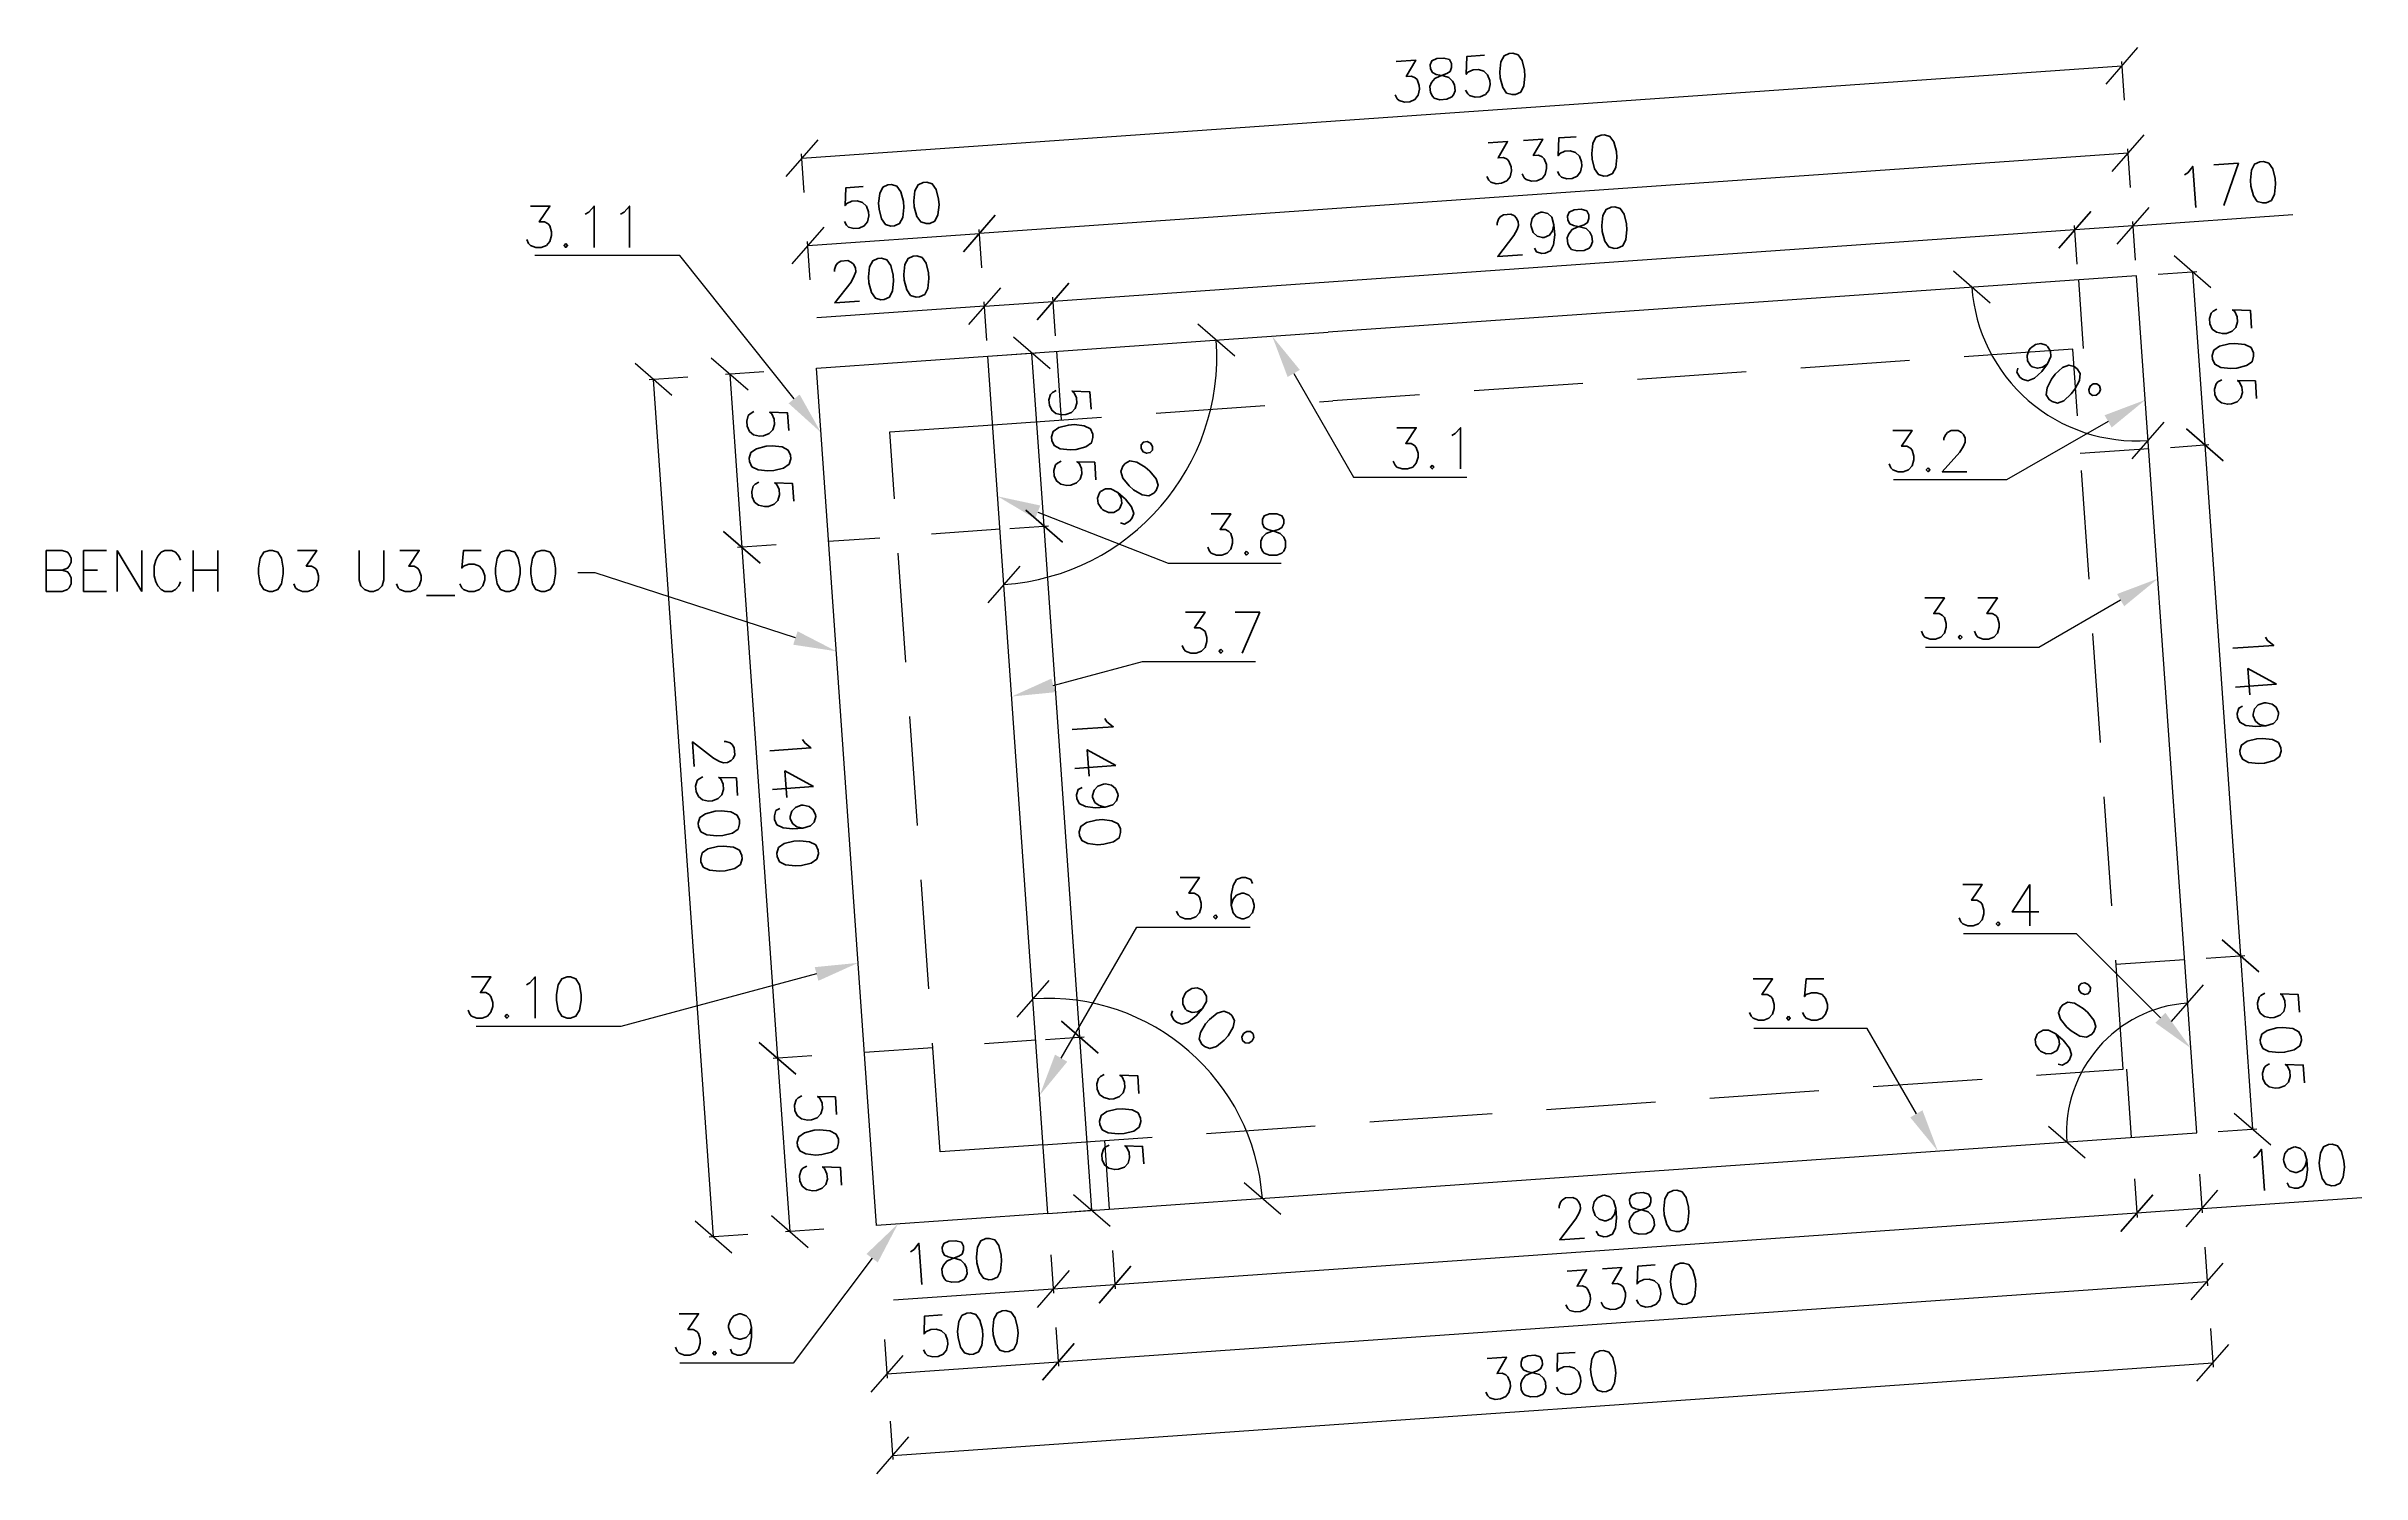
# Model space of a CAD drawing. Header units: millimetres. Extents: x 5046 to 103012, y -15969 to 47766.
# Drawn here: x 68774 to 75510, y 35463 to 39616 of the extents above; entities that cross this region are included whole.
import ezdxf
from ezdxf import colors
from ezdxf.entities.mleader import LeaderData, LeaderLine
from ezdxf.math import Vec2, Vec3

# ---------------------------------------------------------------- set-up
doc = ezdxf.new("R2010")
doc.units = ezdxf.units.MM
doc.linetypes.add('HIDDEN2', pattern=[4.7625, 3.175, -1.5875])
doc.layers.get('0').update_dxf_attribs({"lineweight": 0})
doc.layers.get('Defpoints').update_dxf_attribs({"lineweight": 0})
doc.layers.add('DIM', color=3, linetype='Continuous', lineweight=0)
for name, color, linetype in [('L_KS2 350', 150, 'Continuous'), ('L_KS2 550-350', 190, 'Continuous'), ('L_KS_inderside', 40, 'HIDDEN2'), ('L_U3 Bench', 1, 'Continuous'), ('Profil główny', 7, 'Continuous')]:
    doc.layers.add(name, color=color, linetype=linetype)
doc.styles.add('Skala 1-50', font='simplex.shx', dxfattribs={"height": 120})
doc.dimstyles.new('Skala 1-50', dxfattribs={"dimtxt": 12, "dimasz": 100, "dimexe": 12.5, "dimexo": 0.625, "dimgap": 40, "dimtad": 1, "dimdec": 0, "dimtxsty": 'Skala 1-50', "dimblk": 'OBLIQUE', "dimcen": 2.5, "dimadec": 0, "dimazin": 0, "dimtfac": 1, "dimtdec": 0, "dimtmove": 0, "dimatfit": 3, "dimldrblk": 'OBLIQUE', "dimfxl": 100, "dimfxlon": 1, "dimarcsym": 0})

# ---------------------------------------------------------------- blocks, each defined once
blk = doc.blocks.new('_Oblique')
at = {"color": 0, "linetype": 'ByBlock', "lineweight": -2}
blk.add_line((-0.5, -0.5), (0.5, 0.5), dxfattribs=at)
blk = doc.blocks.new('*D2249')
at = {"layer": 'Defpoints', "color": 0}
for p in [(74855.1, 38948.7), (74890.4, 38444.9), (75053, 38456.3)]:
    blk.add_point(p, dxfattribs=at)
at = {"layer": 'DIM', "color": 0, "lineweight": -2}
for p, q in [((74917.9, 38953.1), (75030.1, 38961)), ((75017.7, 38960.1), (75053, 38456.3)), ((74953.2, 38449.3), (75065.4, 38457.2))]:
    blk.add_line(p, q, dxfattribs=at)
at = {"layer": 'DIM', "color": 0, "linetype": 'ByBlock', "lineweight": -2, "xscale": 100, "yscale": 100, "zscale": 100}
for p, rotation in [((75017.7, 38960.1), 94.0054182707296), ((75053, 38456.3), 274.0054182707296)]:
    blk.add_blockref('_Oblique', p, dxfattribs=dict(at, rotation=rotation))
at = {"layer": 'DIM', "color": 0, "insert": (75135.1, 38715.2), "char_height": 120, "attachment_point": 5, "rotation": 274.00542, "style": 'Skala 1-50'}
blk.add_mtext('505', dxfattribs=at)
blk = doc.blocks.new('*D2250')
at = {"layer": 'Defpoints', "color": 0}
for p in [(74890.4, 38444.9), (74994.5, 36958.6), (75157, 36970)]:
    blk.add_point(p, dxfattribs=at)
at = {"layer": 'DIM', "color": 0, "lineweight": -2}
for p, q in [((74953.2, 38449.3), (75065.4, 38457.2)), ((75053, 38456.3), (75157, 36970)), ((75057.3, 36963), (75169.5, 36970.8))]:
    blk.add_line(p, q, dxfattribs=at)
at = {"layer": 'DIM', "color": 0, "linetype": 'ByBlock', "lineweight": -2, "xscale": 100, "yscale": 100, "zscale": 100}
for p, rotation in [((75053, 38456.3), 94.00541827073285), ((75157, 36970), 274.0054182707328)]:
    blk.add_blockref('_Oblique', p, dxfattribs=dict(at, rotation=rotation))
at = {"layer": 'DIM', "color": 0, "insert": (75204.7, 37720.1), "char_height": 120, "attachment_point": 5, "rotation": 274.00542, "style": 'Skala 1-50'}
blk.add_mtext('1490', dxfattribs=at)
blk = doc.blocks.new('*D2251')
at = {"layer": 'Defpoints', "color": 0}
for p in [(74994.5, 36958.6), (75029.8, 36454.8), (75192.3, 36466.2)]:
    blk.add_point(p, dxfattribs=at)
at = {"layer": 'DIM', "color": 0, "lineweight": -2}
for p, q in [((75057.3, 36963), (75169.5, 36970.8)), ((75157, 36970), (75192.3, 36466.2)), ((75092.5, 36459.2), (75204.8, 36467.1))]:
    blk.add_line(p, q, dxfattribs=at)
at = {"layer": 'DIM', "color": 0, "linetype": 'ByBlock', "lineweight": -2, "xscale": 100, "yscale": 100, "zscale": 100}
for p, rotation in [((75157, 36970), 94.00541827072783), ((75192.3, 36466.2), 274.0054182707278)]:
    blk.add_blockref('_Oblique', p, dxfattribs=dict(at, rotation=rotation))
at = {"layer": 'DIM', "color": 0, "insert": (75274.4, 36725.1), "char_height": 120, "attachment_point": 5, "rotation": 274.00542, "style": 'Skala 1-50'}
blk.add_mtext('505', dxfattribs=at)
blk = doc.blocks.new('*D2252')
at = {"layer": 'Defpoints', "color": 0}
for p in [(74840.2, 36441.5), (75029.8, 36454.8), (74855.6, 36221.5)]:
    blk.add_point(p, dxfattribs=at)
at = {"layer": 'DIM', "color": 0, "lineweight": -2}
for p, q in [((74848.6, 36321.3), (74856.5, 36209.1)), ((75038.2, 36334.6), (75046, 36222.3)), ((75045.2, 36234.8), (75509.7, 36267.3)), ((75045.2, 36234.8), (74855.6, 36221.5))]:
    blk.add_line(p, q, dxfattribs=at)
at = {"layer": 'DIM', "color": 0, "linetype": 'ByBlock', "lineweight": -2, "xscale": 100, "yscale": 100, "zscale": 100}
for p, rotation in [((74855.6, 36221.5), 184.0054182707321), ((75045.2, 36234.8), 4.005418270732084)]:
    blk.add_blockref('_Oblique', p, dxfattribs=dict(at, rotation=rotation))
at = {"layer": 'DIM', "color": 0, "insert": (75320.3, 36354.3), "char_height": 120, "attachment_point": 5, "rotation": 4.00542, "style": 'Skala 1-50'}
blk.add_mtext('190', dxfattribs=at)
blk = doc.blocks.new('*D2253')
at = {"layer": 'Defpoints', "color": 0}
for p in [(74840.2, 36441.5), (71867.5, 36233.4), (71882.9, 36013.4)]:
    blk.add_point(p, dxfattribs=at)
at = {"layer": 'DIM', "color": 0, "lineweight": -2}
for p, q in [((74848.6, 36321.3), (74856.5, 36209.1)), ((74855.6, 36221.5), (71882.9, 36013.4)), ((71875.9, 36113.1), (71883.8, 36000.9))]:
    blk.add_line(p, q, dxfattribs=at)
at = {"layer": 'DIM', "color": 0, "linetype": 'ByBlock', "lineweight": -2, "xscale": 100, "yscale": 100, "zscale": 100}
for p, rotation in [((74855.6, 36221.5), 4.005418270732286), ((71882.9, 36013.4), 184.0054182707323)]:
    blk.add_blockref('_Oblique', p, dxfattribs=dict(at, rotation=rotation))
at = {"layer": 'DIM', "color": 0, "insert": (73362.3, 36217.2), "char_height": 120, "attachment_point": 5, "rotation": 4.00542, "style": 'Skala 1-50'}
blk.add_mtext('2980', dxfattribs=at)
blk = doc.blocks.new('*D2254')
at = {"layer": 'Defpoints', "color": 0}
for p in [(71687.9, 36220.8), (71867.5, 36233.4), (71703.3, 36000.8)]:
    blk.add_point(p, dxfattribs=at)
at = {"layer": 'DIM', "color": 0, "lineweight": -2}
for p, q in [((71875.9, 36113.1), (71883.8, 36000.9)), ((71696.4, 36100.6), (71704.2, 35988.3)), ((71703.3, 36000.8), (71238.8, 35968.3)), ((71882.9, 36013.4), (71703.3, 36000.8))]:
    blk.add_line(p, q, dxfattribs=at)
at = {"layer": 'DIM', "color": 0, "linetype": 'ByBlock', "lineweight": -2, "xscale": 100, "yscale": 100, "zscale": 100}
for p, rotation in [((71703.3, 36000.8), 184.005418270699), ((71882.9, 36013.4), 4.005418270698956)]:
    blk.add_blockref('_Oblique', p, dxfattribs=dict(at, rotation=rotation))
at = {"layer": 'DIM', "color": 0, "insert": (71414.2, 36080.8), "char_height": 120, "attachment_point": 5, "rotation": 4.00542, "style": 'Skala 1-50'}
blk.add_mtext('180', dxfattribs=at)
blk = doc.blocks.new('*D2255')
at = {"layer": 'Defpoints', "color": 0}
for p in [(75029.8, 36454.8), (71687.9, 36220.8), (75060, 36022.6)]:
    blk.add_point(p, dxfattribs=at)
at = {"layer": 'DIM', "color": 0, "lineweight": -2}
for p, q in [((75053, 36122.4), (75060.9, 36010.2)), ((71718.2, 35788.6), (75060, 36022.6)), ((71711.2, 35888.4), (71719.1, 35776.2))]:
    blk.add_line(p, q, dxfattribs=at)
at = {"layer": 'DIM', "color": 0, "linetype": 'ByBlock', "lineweight": -2, "xscale": 100, "yscale": 100, "zscale": 100}
for p, rotation in [((75060, 36022.6), 4.005418270730484), ((71718.2, 35788.6), 184.0054182707305)]:
    blk.add_blockref('_Oblique', p, dxfattribs=dict(at, rotation=rotation))
at = {"layer": 'DIM', "color": 0, "insert": (73382.1, 36005.4), "char_height": 120, "attachment_point": 5, "rotation": 4.00542, "style": 'Skala 1-50'}
blk.add_mtext('3350', dxfattribs=at)
blk = doc.blocks.new('*D2256')
at = {"layer": 'Defpoints', "color": 0}
for p in [(71189.2, 36185.9), (71687.9, 36220.8), (71718.2, 35788.6)]:
    blk.add_point(p, dxfattribs=at)
at = {"layer": 'DIM', "color": 0, "lineweight": -2}
for p, q in [((71212.4, 35853.5), (71220.3, 35741.2)), ((71711.2, 35888.4), (71719.1, 35776.2)), ((71219.4, 35753.7), (71718.2, 35788.6))]:
    blk.add_line(p, q, dxfattribs=at)
at = {"layer": 'DIM', "color": 0, "linetype": 'ByBlock', "lineweight": -2, "xscale": 100, "yscale": 100, "zscale": 100}
for p, rotation in [((71718.2, 35788.6), 4.005418270729635), ((71219.4, 35753.7), 184.0054182707296)]:
    blk.add_blockref('_Oblique', p, dxfattribs=dict(at, rotation=rotation))
at = {"layer": 'DIM', "color": 0, "insert": (71461.8, 35870.9), "char_height": 120, "attachment_point": 5, "rotation": 4.00542, "style": 'Skala 1-50'}
blk.add_mtext('500', dxfattribs=at)
blk = doc.blocks.new('*D2257')
at = {"layer": 'Defpoints', "color": 0}
for p in [(75029.8, 36454.8), (71189.2, 36185.9), (75076.6, 35785.8)]:
    blk.add_point(p, dxfattribs=at)
at = {"layer": 'DIM', "color": 0, "lineweight": -2}
for p, q in [((75069.6, 35885.6), (75077.5, 35773.3)), ((71236, 35516.9), (75076.6, 35785.8)), ((71229, 35616.6), (71236.9, 35504.4))]:
    blk.add_line(p, q, dxfattribs=at)
at = {"layer": 'DIM', "color": 0, "linetype": 'ByBlock', "lineweight": -2, "xscale": 100, "yscale": 100, "zscale": 100}
for p, rotation in [((75076.6, 35785.8), 4.005418270730374), ((71236, 35516.9), 184.0054182707304)]:
    blk.add_blockref('_Oblique', p, dxfattribs=dict(at, rotation=rotation))
at = {"layer": 'DIM', "color": 0, "insert": (73149.3, 35751.1), "char_height": 120, "attachment_point": 5, "rotation": 4.00542, "style": 'Skala 1-50'}
blk.add_mtext('3850', dxfattribs=at)
blk = doc.blocks.new('*D2258')
at = {"layer": 'Defpoints', "color": 0}
for p in [(71014.5, 38679.8), (70540.2, 38646.6), (71189.2, 36185.9)]:
    blk.add_point(p, dxfattribs=at)
at = {"layer": 'DIM', "color": 0, "lineweight": -2}
for p, q in [((70640, 38653.6), (70527.8, 38645.7)), ((70714.9, 36152.7), (70540.2, 38646.6)), ((70814.6, 36159.7), (70702.4, 36151.8))]:
    blk.add_line(p, q, dxfattribs=at)
at = {"layer": 'DIM', "color": 0, "linetype": 'ByBlock', "lineweight": -2, "xscale": 100, "yscale": 100, "zscale": 100}
for p, rotation in [((70540.2, 38646.6), 94.00541827073118), ((70714.9, 36152.7), 274.0054182707311)]:
    blk.add_blockref('_Oblique', p, dxfattribs=dict(at, rotation=rotation))
at = {"layer": 'DIM', "color": 0, "insert": (70727.3, 37406.6), "char_height": 120, "attachment_point": 5, "rotation": 274.00542, "style": 'Skala 1-50'}
blk.add_mtext('2500', dxfattribs=at)
blk = doc.blocks.new('*D2259')
at = {"layer": 'Defpoints', "color": 0}
for p in [(71488.4, 39071), (71014.5, 38679.8), (71513.3, 38714.7)]:
    blk.add_point(p, dxfattribs=at)
at = {"layer": 'DIM', "color": 0, "lineweight": -2}
for p, q in [((70989.6, 39036.1), (71488.4, 39071)), ((71495.4, 38971.2), (71487.5, 39083.5)), ((70996.6, 38936.3), (70988.7, 39048.5))]:
    blk.add_line(p, q, dxfattribs=at)
at = {"layer": 'DIM', "color": 0, "linetype": 'ByBlock', "lineweight": -2, "xscale": 100, "yscale": 100, "zscale": 100}
for p, rotation in [((70989.6, 39036.1), 184.005418270742), ((71488.4, 39071), 4.005418270742009)]:
    blk.add_blockref('_Oblique', p, dxfattribs=dict(at, rotation=rotation))
at = {"layer": 'DIM', "color": 0, "insert": (71232, 39153.3), "char_height": 120, "attachment_point": 5, "rotation": 4.00542, "style": 'Skala 1-50'}
blk.add_mtext('500', dxfattribs=at)
blk = doc.blocks.new('*D2260')
at = {"layer": 'Defpoints', "color": 0}
for p in [(71652.7, 36724.6), (71780.8, 36733.5), (71687.9, 36220.8)]:
    blk.add_point(p, dxfattribs=at)
at = {"layer": 'DIM', "color": 0, "lineweight": -2}
for p, q in [((71681, 36726.6), (71793.2, 36734.4)), ((71816, 36229.8), (71780.8, 36733.5)), ((71716.3, 36222.8), (71828.5, 36230.7))]:
    blk.add_line(p, q, dxfattribs=at)
at = {"layer": 'DIM', "color": 0, "linetype": 'ByBlock', "lineweight": -2, "xscale": 100, "yscale": 100, "zscale": 100}
for p, rotation in [((71780.8, 36733.5), 94.0054182707296), ((71816, 36229.8), 274.0054182707296)]:
    blk.add_blockref('_Oblique', p, dxfattribs=dict(at, rotation=rotation))
at = {"layer": 'DIM', "color": 0, "insert": (71898.2, 36488.6), "char_height": 120, "attachment_point": 5, "rotation": 274.00542, "style": 'Skala 1-50'}
blk.add_mtext('505', dxfattribs=at)
blk = doc.blocks.new('*D2261')
at = {"layer": 'Defpoints', "color": 0}
for p in [(71548.6, 38210.9), (71676.7, 38219.9), (71652.7, 36724.6)]:
    blk.add_point(p, dxfattribs=at)
at = {"layer": 'DIM', "color": 0, "lineweight": -2}
for p, q in [((71576.9, 38212.9), (71689.2, 38220.8)), ((71780.8, 36733.5), (71676.7, 38219.9)), ((71681, 36726.6), (71793.2, 36734.4))]:
    blk.add_line(p, q, dxfattribs=at)
at = {"layer": 'DIM', "color": 0, "linetype": 'ByBlock', "lineweight": -2, "xscale": 100, "yscale": 100, "zscale": 100}
for p, rotation in [((71676.7, 38219.9), 94.00541827072668), ((71780.8, 36733.5), 274.0054182707266)]:
    blk.add_blockref('_Oblique', p, dxfattribs=dict(at, rotation=rotation))
at = {"layer": 'DIM', "color": 0, "insert": (71828.5, 37483.7), "char_height": 120, "attachment_point": 5, "rotation": 274.00542, "style": 'Skala 1-50'}
blk.add_mtext('1490', dxfattribs=at)
blk = doc.blocks.new('*D2262')
at = {"layer": 'Defpoints', "color": 0}
for p in [(71513.3, 38714.7), (71641.4, 38723.7), (71548.6, 38210.9)]:
    blk.add_point(p, dxfattribs=at)
at = {"layer": 'DIM', "color": 0, "lineweight": -2}
for p, q in [((71541.7, 38716.7), (71653.9, 38724.5)), ((71676.7, 38219.9), (71641.4, 38723.7)), ((71576.9, 38212.9), (71689.2, 38220.8))]:
    blk.add_line(p, q, dxfattribs=at)
at = {"layer": 'DIM', "color": 0, "linetype": 'ByBlock', "lineweight": -2, "xscale": 100, "yscale": 100, "zscale": 100}
for p, rotation in [((71641.4, 38723.7), 94.00541827073198), ((71676.7, 38219.9), 274.005418270732)]:
    blk.add_blockref('_Oblique', p, dxfattribs=dict(at, rotation=rotation))
at = {"layer": 'DIM', "color": 0, "insert": (71758.8, 38478.8), "char_height": 120, "attachment_point": 5, "rotation": 274.00542, "style": 'Skala 1-50'}
blk.add_mtext('505', dxfattribs=at)
blk = doc.blocks.new('*D2263')
at = {"layer": 'Defpoints', "color": 0}
for p in [(71702.7, 38873.9), (71513.3, 38714.7), (71712.8, 38728.7)]:
    blk.add_point(p, dxfattribs=at)
at = {"layer": 'DIM', "color": 0, "lineweight": -2}
for p, q in [((71510.1, 38760.1), (71502.3, 38872.4)), ((71503.1, 38859.9), (71702.7, 38873.9)), ((71709.6, 38774.1), (71701.8, 38886.3)), ((71503.1, 38859.9), (71015.8, 38825.8))]:
    blk.add_line(p, q, dxfattribs=at)
at = {"layer": 'DIM', "color": 0, "linetype": 'ByBlock', "lineweight": -2, "xscale": 100, "yscale": 100, "zscale": 100}
for p, rotation in [((71503.1, 38859.9), 184.0054182707424), ((71702.7, 38873.9), 4.005418270742393)]:
    blk.add_blockref('_Oblique', p, dxfattribs=dict(at, rotation=rotation))
at = {"layer": 'DIM', "color": 0, "insert": (71202.6, 38939.1), "char_height": 120, "attachment_point": 5, "rotation": 4.00542, "style": 'Skala 1-50'}
blk.add_mtext('200', dxfattribs=at)
blk = doc.blocks.new('*D2264')
at = {"layer": 'Defpoints', "color": 0}
for p in [(74675.4, 39082), (74685.5, 38936.8), (74855.1, 38948.7)]:
    blk.add_point(p, dxfattribs=at)
at = {"layer": 'DIM', "color": 0, "lineweight": -2}
for p, q in [((74682.4, 38982.3), (74674.5, 39094.5)), ((74845, 39093.9), (74675.4, 39082)), ((74851.9, 38994.1), (74844.1, 39106.4)), ((74845, 39093.9), (75309.5, 39126.4))]:
    blk.add_line(p, q, dxfattribs=at)
at = {"layer": 'DIM', "color": 0, "linetype": 'ByBlock', "lineweight": -2, "xscale": 100, "yscale": 100, "zscale": 100}
for p, rotation in [((74675.4, 39082), 184.0054182707225), ((74845, 39093.9), 4.005418270722553)]:
    blk.add_blockref('_Oblique', p, dxfattribs=dict(at, rotation=rotation))
at = {"layer": 'DIM', "color": 0, "insert": (75120.1, 39213.4), "char_height": 120, "attachment_point": 5, "rotation": 4.00542, "style": 'Skala 1-50'}
blk.add_mtext('170', dxfattribs=at)
blk = doc.blocks.new('*D2265')
at = {"layer": 'Defpoints', "color": 0}
for p in [(74685.5, 38936.8), (71702.7, 38873.9), (71712.8, 38728.7)]:
    blk.add_point(p, dxfattribs=at)
at = {"layer": 'DIM', "color": 0, "lineweight": -2}
for p, q in [((74675.4, 39082), (71702.7, 38873.9)), ((74682.4, 38982.3), (74674.5, 39094.5)), ((71709.6, 38774.1), (71701.8, 38886.3))]:
    blk.add_line(p, q, dxfattribs=at)
at = {"layer": 'DIM', "color": 0, "linetype": 'ByBlock', "lineweight": -2, "xscale": 100, "yscale": 100, "zscale": 100}
for p, rotation in [((74675.4, 39082), 4.005418270728061), ((71702.7, 38873.9), 184.0054182707281)]:
    blk.add_blockref('_Oblique', p, dxfattribs=dict(at, rotation=rotation))
at = {"layer": 'DIM', "color": 0, "insert": (73182, 39077.7), "char_height": 120, "attachment_point": 5, "rotation": 4.00542, "style": 'Skala 1-50'}
blk.add_mtext('2980', dxfattribs=at)
blk = doc.blocks.new('*D2266')
at = {"layer": 'Defpoints', "color": 0}
for p in [(71488.4, 39071), (74855.1, 38948.7), (71513.3, 38714.7)]:
    blk.add_point(p, dxfattribs=at)
at = {"layer": 'DIM', "color": 0, "lineweight": -2}
for p, q in [((74830.2, 39305), (71488.4, 39071)), ((74837.2, 39205.2), (74829.3, 39317.5)), ((71495.4, 38971.2), (71487.5, 39083.5))]:
    blk.add_line(p, q, dxfattribs=at)
at = {"layer": 'DIM', "color": 0, "linetype": 'ByBlock', "lineweight": -2, "xscale": 100, "yscale": 100, "zscale": 100}
for p, rotation in [((74830.2, 39305), 4.005418270728637), ((71488.4, 39071), 184.0054182707286)]:
    blk.add_blockref('_Oblique', p, dxfattribs=dict(at, rotation=rotation))
at = {"layer": 'DIM', "color": 0, "insert": (73152.3, 39287.7), "char_height": 120, "attachment_point": 5, "rotation": 4.00542, "style": 'Skala 1-50'}
blk.add_mtext('3350', dxfattribs=at)
blk = doc.blocks.new('*D2267')
at = {"layer": 'Defpoints', "color": 0}
for p in [(74812.4, 39559.5), (74855.1, 38948.7), (71014.5, 38679.8)]:
    blk.add_point(p, dxfattribs=at)
at = {"layer": 'DIM', "color": 0, "lineweight": -2}
for p, q in [((70971.8, 39290.5), (74812.4, 39559.5)), ((74819.3, 39459.7), (74811.5, 39571.9)), ((70978.8, 39190.8), (70970.9, 39303))]:
    blk.add_line(p, q, dxfattribs=at)
at = {"layer": 'DIM', "color": 0, "linetype": 'ByBlock', "lineweight": -2, "xscale": 100, "yscale": 100, "zscale": 100}
for p, rotation in [((74812.4, 39559.5), 4.005418270730374), ((70971.8, 39290.5), 184.0054182707304)]:
    blk.add_blockref('_Oblique', p, dxfattribs=dict(at, rotation=rotation))
at = {"layer": 'DIM', "color": 0, "insert": (72885.1, 39524.8), "char_height": 120, "attachment_point": 5, "rotation": 4.00542, "style": 'Skala 1-50'}
blk.add_mtext('3850', dxfattribs=at)
blk = doc.blocks.new('*D2268')
at = {"layer": 'Defpoints', "color": 0}
for p in [(74855.1, 38948.7), (74817.9, 36768.8), (75029.8, 36454.8), (75029.8, 36454.8), (72677.5, 36290.1)]:
    blk.add_point(p, dxfattribs=at)
at = {"layer": 'DIM', "color": 0, "lineweight": -2}
blk.add_arc((75029.8, 36454.8), 378.7, 94.00542, 184.00542, dxfattribs=at)
at = {"layer": 'DIM', "color": 0, "linetype": 'ByBlock', "lineweight": -2, "xscale": 100, "yscale": 100, "zscale": 100}
for p, rotation in [((75003.3, 36832.6), 4.005418270731178), ((74652, 36428.4), 274.0054182707323)]:
    blk.add_blockref('_Oblique', p, dxfattribs=dict(at, rotation=rotation))
at = {"layer": 'DIM', "color": 0, "insert": (74668.4, 36768.8), "char_height": 120, "attachment_point": 5, "rotation": 49.00542, "style": 'Skala 1-50'}
blk.add_mtext('90%%d', dxfattribs=at)
blk = doc.blocks.new('*D2269')
at = {"layer": 'Defpoints', "color": 0}
for p in [(74855.1, 38948.7), (74855.1, 38948.7), (72502.9, 38784), (74456.8, 38679.9), (75029.8, 36454.8)]:
    blk.add_point(p, dxfattribs=at)
at = {"layer": 'DIM', "color": 0, "lineweight": -2}
blk.add_arc((74855.1, 38948.7), 480.6, 184.00542, 274.00542, dxfattribs=at)
at = {"layer": 'DIM', "color": 0, "linetype": 'ByBlock', "lineweight": -2, "xscale": 100, "yscale": 100, "zscale": 100}
for p, rotation in [((74375.7, 38915.1), 94.005418270724), ((74888.7, 38469.3), 4.005418270731178)]:
    blk.add_blockref('_Oblique', p, dxfattribs=dict(at, rotation=rotation))
at = {"layer": 'DIM', "color": 0, "insert": (74625, 38645.6), "char_height": 120, "attachment_point": 5, "rotation": 322.79253, "style": 'Skala 1-50'}
blk.add_mtext('90%%d', dxfattribs=at)
blk = doc.blocks.new('*D2270')
at = {"layer": 'Defpoints', "color": 0}
for p in [(72502.9, 38784), (71513.3, 38714.7), (71513.3, 38714.7), (71885.8, 38162.5), (71687.9, 36220.8)]:
    blk.add_point(p, dxfattribs=at)
at = {"layer": 'DIM', "color": 0, "lineweight": -2}
blk.add_arc((71513.3, 38714.7), 666.1, 274.00542, 4.00542, dxfattribs=at)
at = {"layer": 'DIM', "color": 0, "linetype": 'ByBlock', "lineweight": -2, "xscale": 100, "yscale": 100, "zscale": 100}
for p, rotation in [((72177.8, 38761.2), 94.00541827073967), ((71559.8, 38050.3), 184.0054182707283)]:
    blk.add_blockref('_Oblique', p, dxfattribs=dict(at, rotation=rotation))
at = {"layer": 'DIM', "color": 0, "insert": (71940.6, 38343.4), "char_height": 120, "attachment_point": 5, "rotation": 49.00542, "style": 'Skala 1-50'}
blk.add_mtext('90%%d', dxfattribs=at)
blk = doc.blocks.new('*D2271')
at = {"layer": 'Defpoints', "color": 0}
for p in [(71513.3, 38714.7), (72206.3, 36570.5), (72677.5, 36290.1), (71687.9, 36220.8), (71687.9, 36220.8)]:
    blk.add_point(p, dxfattribs=at)
at = {"layer": 'DIM', "color": 0, "lineweight": -2}
blk.add_arc((71687.9, 36220.8), 625.3, 4.00542, 94.00542, dxfattribs=at)
at = {"layer": 'DIM', "color": 0, "linetype": 'ByBlock', "lineweight": -2, "xscale": 100, "yscale": 100, "zscale": 100}
for p, rotation in [((71644.3, 36844.6), 184.0054182707283), ((72311.7, 36264.5), 274.0054182707262)]:
    blk.add_blockref('_Oblique', p, dxfattribs=dict(at, rotation=rotation))
at = {"layer": 'DIM', "color": 0, "insert": (72163.7, 36768.2), "char_height": 120, "attachment_point": 5, "rotation": 319.00542, "style": 'Skala 1-50'}
blk.add_mtext('90%%d', dxfattribs=at)
blk = doc.blocks.new('*D2272')
at = {"layer": 'Defpoints', "color": 0}
for p in [(71014.5, 38679.8), (70797.4, 38158.3), (71049.8, 38176)]:
    blk.add_point(p, dxfattribs=at)
at = {"layer": 'DIM', "color": 0, "lineweight": -2}
for p, q in [((70861.8, 38669.1), (70749.6, 38661.2)), ((70762.1, 38662.1), (70797.4, 38158.3)), ((70897.1, 38165.3), (70784.9, 38157.5))]:
    blk.add_line(p, q, dxfattribs=at)
at = {"layer": 'DIM', "color": 0, "linetype": 'ByBlock', "lineweight": -2, "xscale": 100, "yscale": 100, "zscale": 100}
for p, rotation in [((70762.1, 38662.1), 94.0054182707329), ((70797.4, 38158.3), 274.0054182707329)]:
    blk.add_blockref('_Oblique', p, dxfattribs=dict(at, rotation=rotation))
at = {"layer": 'DIM', "color": 0, "insert": (70879.5, 38417.2), "char_height": 120, "attachment_point": 5, "rotation": 274.00542, "style": 'Skala 1-50'}
blk.add_mtext('505', dxfattribs=at)
blk = doc.blocks.new('*D2273')
at = {"layer": 'Defpoints', "color": 0}
for p in [(71049.8, 38176), (70901.4, 36672), (71153.9, 36689.7)]:
    blk.add_point(p, dxfattribs=at)
at = {"layer": 'DIM', "color": 0, "lineweight": -2}
for p, q in [((70897.1, 38165.3), (70784.9, 38157.5)), ((70797.4, 38158.3), (70901.4, 36672)), ((71001.2, 36679), (70889, 36671.1))]:
    blk.add_line(p, q, dxfattribs=at)
at = {"layer": 'DIM', "color": 0, "linetype": 'ByBlock', "lineweight": -2, "xscale": 100, "yscale": 100, "zscale": 100}
for p, rotation in [((70797.4, 38158.3), 94.00541827073005), ((70901.4, 36672), 274.00541827073)]:
    blk.add_blockref('_Oblique', p, dxfattribs=dict(at, rotation=rotation))
at = {"layer": 'DIM', "color": 0, "insert": (70949.1, 37422.1), "char_height": 120, "attachment_point": 5, "rotation": 274.00542, "style": 'Skala 1-50'}
blk.add_mtext('1490', dxfattribs=at)
blk = doc.blocks.new('*D2274')
at = {"layer": 'Defpoints', "color": 0}
for p in [(71153.9, 36689.7), (71189.2, 36185.9), (70936.7, 36168.2)]:
    blk.add_point(p, dxfattribs=at)
at = {"layer": 'DIM', "color": 0, "lineweight": -2}
for p, q in [((71001.2, 36679), (70889, 36671.1)), ((70901.4, 36672), (70936.7, 36168.2)), ((71036.5, 36175.2), (70924.2, 36167.3))]:
    blk.add_line(p, q, dxfattribs=at)
at = {"layer": 'DIM', "color": 0, "linetype": 'ByBlock', "lineweight": -2, "xscale": 100, "yscale": 100, "zscale": 100}
for p, rotation in [((70901.4, 36672), 94.00541827073285), ((70936.7, 36168.2), 274.0054182707328)]:
    blk.add_blockref('_Oblique', p, dxfattribs=dict(at, rotation=rotation))
at = {"layer": 'DIM', "color": 0, "insert": (71018.8, 36427.1), "char_height": 120, "attachment_point": 5, "rotation": 274.00542, "style": 'Skala 1-50'}
blk.add_mtext('505', dxfattribs=at)

msp = doc.modelspace()

# ---------------------------------------------------------------- linework, layer by layer
at = {"layer": 'L_KS2 350'}
msp.add_lwpolyline([(72677.5, 36290.1), (75029.8, 36454.8), (74855.1, 38948.7), (72502.9, 38784)], dxfattribs=at)
at = {"layer": 'L_KS2 550-350'}
for points in [[(71513.3, 38714.7), (72502.9, 38784)], [(71687.9, 36220.8), (72677.5, 36290.1)]]:
    msp.add_lwpolyline(points, dxfattribs=at)
at = {"layer": 'L_KS_inderside', "color": 150, "ltscale": 100}
msp.add_lwpolyline([(72663.5, 36489.6), (74816.3, 36640.4), (74669.6, 38735.2), (72516.9, 38584.5)], dxfattribs=at)
at = {"layer": 'L_KS_inderside', "color": 190, "ltscale": 100}
for points in [[(71527.3, 38515.2), (72516.9, 38584.5)], [(71674, 36420.3), (72663.5, 36489.6)]]:
    msp.add_lwpolyline(points, dxfattribs=at)
at = {"layer": 'L_KS_inderside', "color": 1, "ltscale": 100}
msp.add_lwpolyline([(71674, 36420.3), (71374.7, 36399.4), (71228, 38494.2), (71527.3, 38515.2)], dxfattribs=at)
at = {"layer": 'L_U3 Bench'}
for points in [[(71687.9, 36220.8), (71189.2, 36185.9), (71014.5, 38679.8), (71513.3, 38714.7)], [(71687.9, 36220.8), (71513.3, 38714.7)]]:
    msp.add_lwpolyline(points, dxfattribs=at)
at = {"layer": 'Profil główny'}
for p, q in [((74685.5, 38936.8), (74699.5, 38737.3)), ((71712.8, 38728.7), (71726.8, 38529.2)), ((74890.4, 38444.9), (74690.9, 38431)), ((71548.6, 38210.9), (71349.1, 38197)), ((71049.8, 38176), (71199.4, 38186.5)), ((74994.5, 36958.6), (74795, 36944.6)), ((71652.7, 36724.6), (71503, 36714.1)), ((71153.9, 36689.7), (71353.4, 36703.6)), ((74840.2, 36441.5), (74826.3, 36640.4)), ((71867.5, 36233.4), (71853.5, 36432.9))]:
    msp.add_line(p, q, dxfattribs=at)

# ---------------------------------------------------------------- dimensions: what is measured, and where the dimension line sits
at = {"layer": 'DIM'}
for p1, p2, distance, picture, middle in [((71014.5, 38679.8), (74855.1, 38948.7), 612.2, '*D2267', (72885.1, 39524.8)), ((74855.1, 38948.7), (71513.3, 38714.7), -357.2, '*D2266', (73152.3, 39287.7)), ((71014.5, 38679.8), (71513.3, 38714.7), 357.2, '*D2259', (71232, 39153.3)), ((74685.5, 38936.8), (71712.8, 38728.7), -145.5, '*D2265', (73182, 39077.7)), ((74855.1, 38948.7), (74890.4, 38444.9), 162.9, '*D2249', (75135.1, 38715.2)), ((71548.6, 38210.9), (71513.3, 38714.7), -128.4, '*D2262', (71758.8, 38478.8)), ((71189.2, 36185.9), (71014.5, 38679.8), 475.5, '*D2258', (70727.3, 37406.6)), ((71014.5, 38679.8), (71049.8, 38176), -253.1, '*D2272', (70879.5, 38417.2)), ((74890.4, 38444.9), (74994.5, 36958.6), 162.9, '*D2250', (75204.7, 37720.1)), ((71652.7, 36724.6), (71548.6, 38210.9), -128.4, '*D2261', (71828.5, 37483.7)), ((71049.8, 38176), (71153.9, 36689.7), -253.1, '*D2273', (70949.1, 37422.1)), ((74994.5, 36958.6), (75029.8, 36454.8), 162.9, '*D2251', (75274.4, 36725.1)), ((71687.9, 36220.8), (71652.7, 36724.6), -128.4, '*D2260', (71898.2, 36488.6)), ((71153.9, 36689.7), (71189.2, 36185.9), -253.1, '*D2274', (71018.8, 36427.1)), ((71189.2, 36185.9), (75029.8, 36454.8), -670.7, '*D2257', (73149.3, 35751.1)), ((71687.9, 36220.8), (75029.8, 36454.8), -433.2, '*D2255', (73382.1, 36005.4)), ((74840.2, 36441.5), (71867.5, 36233.4), 220.5, '*D2253', (73362.3, 36217.2)), ((71189.2, 36185.9), (71687.9, 36220.8), -433.2, '*D2256', (71461.8, 35870.9))]:
    dim = msp.add_aligned_dim(p1=p1, p2=p2, distance=distance, dimstyle='Skala 1-50', dxfattribs=at)
    dim.commit()
    dim.dimension.update_dxf_attribs({"geometry": picture, "text_midpoint": middle})
for base, p1, p2, angle, picture, middle in [((74675.4, 39082), (74855.1, 38948.7), (74685.5, 38936.8), 184.00542, '*D2264', (75127.1, 39113.7)), ((71702.7, 38873.9), (71513.3, 38714.7), (71712.8, 38728.7), 4.00542, '*D2263', (71209.6, 38839.3)), ((74855.6, 36221.5), (75029.8, 36454.8), (74840.2, 36441.5), 184.00542, '*D2252', (75327.3, 36254.6)), ((71703.3, 36000.8), (71867.5, 36233.4), (71687.9, 36220.8), 184.00542, '*D2254', (71421.2, 35981.1))]:
    dim = msp.add_linear_dim(base=base, p1=p1, p2=p2, angle=angle, dimstyle='Skala 1-50', dxfattribs=at)
    dim.commit()
    dim.dimension.update_dxf_attribs({"geometry": picture, "text_midpoint": middle, "dimtype": 161})
dim = msp.add_angular_dim_2l(base=(74456.8, 38679.9), line1=((75029.8, 36454.8), (74855.1, 38948.7)), line2=((74855.1, 38948.7), (72502.9, 38784)), dimstyle='Skala 1-50', dxfattribs=at)
dim.commit()
dim.dimension.update_dxf_attribs({"geometry": '*D2269', "text_midpoint": (74564.5, 38566), "dimtype": 162})
for base, line1, line2, picture, middle in [((74817.9, 36768.8), ((72677.5, 36290.1), (75029.8, 36454.8)), ((75029.8, 36454.8), (74855.1, 38948.7)), '*D2268', (74668.4, 36768.8)), ((71885.8, 38162.5), ((71687.9, 36220.8), (71513.3, 38714.7)), ((71513.3, 38714.7), (72502.9, 38784)), '*D2270', (71940.6, 38343.4)), ((72206.3, 36570.5), ((71687.9, 36220.8), (71513.3, 38714.7)), ((71687.9, 36220.8), (72677.5, 36290.1)), '*D2271', (72163.7, 36768.2))]:
    dim = msp.add_angular_dim_2l(base=base, line1=line1, line2=line2, dimstyle='Skala 1-50', dxfattribs=at)
    dim.commit()
    dim.dimension.update_dxf_attribs({"geometry": picture, "text_midpoint": middle})

# ---------------------------------------------------------------- leaders
ml = msp.add_multileader_mtext('Standard', dxfattribs=at)
ml.set_content('3.11', style='Skala 1-50')
ml.set_leader_properties()
ml.build(insert=Vec2(0, 0))
ml.multileader.update_dxf_attribs({"has_text_frame": 1, "text_left_attachment_type": 5, "text_right_attachment_type": 5, "dogleg_length": 50, "arrow_head_size": 125})
ctx = ml.context
ctx.base_point, ctx.char_height, ctx.arrow_head_size, ctx.landing_gap_size, ctx.plane_origin = Vec3(70175.4, 39007), 120, 125, 50, Vec3(71027.6, 38492.5)
ctx.left_attachment, ctx.right_attachment, ctx.text_align_type = 5, 5, 2
notes = []
notes.append((ctx, [(0, (1, 1, 0), (70616.8, 39007), (-1, 0), 50, [(0, [(71027.6, 38492.5)], 0, [])])]))
ctx.mtext.insert, ctx.mtext.alignment, ctx.mtext.flow_direction = Vec3(70516.8, 39151), 3, 5
ml = msp.add_multileader_mtext('Standard', dxfattribs=at)
ml.set_content('3.1', style='Skala 1-50')
ml.set_leader_properties()
ml.build(insert=Vec2(0, 0))
ml.multileader.update_dxf_attribs({"has_text_frame": 1, "text_left_attachment_type": 5, "text_right_attachment_type": 5, "dogleg_length": 50, "arrow_head_size": 125})
ctx = ml.context
ctx.base_point, ctx.char_height, ctx.arrow_head_size, ctx.landing_gap_size, ctx.plane_origin = Vec3(72627.3, 38362.4), 120, 125, 50, Vec3(72340.5, 38772.6)
ctx.left_attachment, ctx.right_attachment = 5, 5
notes.append((ctx, [(0, (1, 1, 0), (72577.3, 38362.4), (1, 0), 50, [(0, [(72340.5, 38772.6)], 0, [])])]))
ctx.mtext.insert, ctx.mtext.flow_direction = Vec3(72677.3, 38506.4), 5
ml = msp.add_multileader_mtext('Standard', dxfattribs=at)
ml.set_content('3.2', style='Skala 1-50')
ml.set_leader_properties()
ml.build(insert=Vec2(0, 0))
ml.multileader.update_dxf_attribs({"has_text_frame": 1, "text_left_attachment_type": 5, "text_right_attachment_type": 5, "dogleg_length": 50, "arrow_head_size": 125})
ctx = ml.context
ctx.base_point, ctx.char_height, ctx.arrow_head_size, ctx.landing_gap_size, ctx.plane_origin = Vec3(74075.5, 38354.4), 120, 125, 50, Vec3(74880.4, 38587.4)
ctx.left_attachment, ctx.right_attachment, ctx.text_align_type = 5, 5, 2
notes.append((ctx, [(0, (1, 1, 0), (74476.9, 38354.4), (-1, 0), 50, [(0, [(74880.4, 38587.4)], 0, [])])]))
ctx.mtext.insert, ctx.mtext.alignment, ctx.mtext.flow_direction = Vec3(74376.9, 38498.4), 3, 5
ml = msp.add_multileader_mtext('Standard', dxfattribs=at)
ml.set_content('3.8', style='Skala 1-50')
ml.set_leader_properties()
ml.build(insert=Vec2(0, 0))
ml.multileader.update_dxf_attribs({"has_text_frame": 1, "text_left_attachment_type": 5, "text_right_attachment_type": 5, "dogleg_length": 50, "arrow_head_size": 125})
ctx = ml.context
ctx.base_point, ctx.char_height, ctx.arrow_head_size, ctx.landing_gap_size, ctx.plane_origin = Vec3(72087.4, 38112.1), 120, 125, 50, Vec3(71541.9, 38306.7)
ctx.left_attachment, ctx.right_attachment = 5, 5
notes.append((ctx, [(0, (1, 1, 0), (72037.4, 38112.1), (1, 0), 50, [(0, [(71541.9, 38306.7)], 0, [])])]))
ctx.mtext.insert, ctx.mtext.flow_direction = Vec3(72137.4, 38256.1), 5
ml = msp.add_multileader_mtext('Standard', dxfattribs=at)
ml.set_content('BENCH 03 U3_500', style='Skala 1-50')
ml.set_leader_properties()
ml.build(insert=Vec2(0, 0))
ml.multileader.update_dxf_attribs({"text_left_attachment_type": 5, "text_right_attachment_type": 3, "dogleg_length": 50, "arrow_head_size": 125})
ctx = ml.context
ctx.base_point, ctx.char_height, ctx.arrow_head_size, ctx.landing_gap_size, ctx.plane_origin = Vec3(68489.3, 38018.2), 120, 125, 50, Vec3(71518.8, 38659.2)
ctx.left_attachment, ctx.right_attachment, ctx.text_align_type = 5, 3, 2
notes.append((ctx, [(0, (1, 1, 0), (70370.7, 38083.9), (-1, 0), 50, [(0, [(71072.2, 37856.1)], 0, [])])]))
ctx.mtext.insert, ctx.mtext.alignment, ctx.mtext.flow_direction = Vec3(70270.7, 38149.6), 3, 5
ml = msp.add_multileader_mtext('Standard', dxfattribs=at)
ml.set_content('3.3', style='Skala 1-50')
ml.set_leader_properties()
ml.build(insert=Vec2(0, 0))
ml.multileader.update_dxf_attribs({"has_text_frame": 1, "text_left_attachment_type": 5, "text_right_attachment_type": 5, "dogleg_length": 50, "arrow_head_size": 125})
ctx = ml.context
ctx.base_point, ctx.char_height, ctx.arrow_head_size, ctx.landing_gap_size, ctx.plane_origin = Vec3(74169.3, 37867.5), 120, 125, 50, Vec3(74916.8, 38067.3)
ctx.left_attachment, ctx.right_attachment, ctx.text_align_type = 5, 5, 2
notes.append((ctx, [(0, (1, 1, 0), (74570.7, 37867.5), (-1, 0), 50, [(0, [(74916.8, 38067.3)], 0, [])])]))
ctx.mtext.insert, ctx.mtext.alignment, ctx.mtext.flow_direction = Vec3(74470.7, 38011.5), 3, 5
ml = msp.add_multileader_mtext('Standard', dxfattribs=at)
ml.set_content('3.7', style='Skala 1-50')
ml.set_leader_properties()
ml.build(insert=Vec2(0, 0))
ml.multileader.update_dxf_attribs({"has_text_frame": 1, "text_left_attachment_type": 5, "text_right_attachment_type": 5, "dogleg_length": 50, "arrow_head_size": 125})
ctx = ml.context
ctx.base_point, ctx.char_height, ctx.arrow_head_size, ctx.landing_gap_size, ctx.plane_origin = Vec3(72012.6, 37826.3), 120, 125, 50, Vec3(71582.7, 37724.4)
ctx.left_attachment, ctx.right_attachment = 5, 5
notes.append((ctx, [(0, (1, 1, 0), (71962.6, 37826.3), (1, 0), 50, [(0, [(71582.7, 37724.4)], 0, [])])]))
ctx.mtext.insert, ctx.mtext.flow_direction = Vec3(72062.6, 37970.3), 5
ml = msp.add_multileader_mtext('Standard', dxfattribs=at)
ml.set_content('3.6', style='Skala 1-50')
ml.set_leader_properties()
ml.build(insert=Vec2(0, 0))
ml.multileader.update_dxf_attribs({"has_text_frame": 1, "text_left_attachment_type": 5, "text_right_attachment_type": 5, "dogleg_length": 50, "arrow_head_size": 125})
ctx = ml.context
ctx.base_point, ctx.char_height, ctx.arrow_head_size, ctx.landing_gap_size, ctx.plane_origin = Vec3(71996.5, 37053.6), 120, 125, 50, Vec3(71663.9, 36564.1)
ctx.left_attachment, ctx.right_attachment = 5, 5
notes.append((ctx, [(0, (1, 1, 0), (71946.5, 37053.6), (1, 0), 50, [(0, [(71663.9, 36564.1)], 0, [])])]))
ctx.mtext.insert, ctx.mtext.flow_direction = Vec3(72046.5, 37197.6), 5
ml = msp.add_multileader_mtext('Standard', dxfattribs=at)
ml.set_content('3.4', style='Skala 1-50')
ml.set_leader_properties()
ml.build(insert=Vec2(0, 0))
ml.multileader.update_dxf_attribs({"has_text_frame": 1, "text_left_attachment_type": 5, "text_right_attachment_type": 5, "dogleg_length": 50, "arrow_head_size": 125})
ctx = ml.context
ctx.base_point, ctx.char_height, ctx.arrow_head_size, ctx.landing_gap_size, ctx.plane_origin = Vec3(74273.2, 37033.6), 120, 125, 50, Vec3(75012.5, 36701.4)
ctx.left_attachment, ctx.right_attachment, ctx.text_align_type = 5, 5, 2
notes.append((ctx, [(0, (1, 1, 0), (74680.4, 37033.6), (-1, 0), 50, [(0, [(75012.5, 36701.4)], 0, [])])]))
ctx.mtext.insert, ctx.mtext.alignment, ctx.mtext.flow_direction = Vec3(74580.4, 37177.6), 3, 5
ml = msp.add_multileader_mtext('Standard', dxfattribs=at)
ml.set_content('3.10', style='Skala 1-50')
ml.set_leader_properties()
ml.build(insert=Vec2(0, 0))
ml.multileader.update_dxf_attribs({"has_text_frame": 1, "text_left_attachment_type": 5, "text_right_attachment_type": 5, "dogleg_length": 50, "arrow_head_size": 125})
ctx = ml.context
ctx.base_point, ctx.char_height, ctx.arrow_head_size, ctx.landing_gap_size, ctx.plane_origin = Vec3(69952.7, 36764.7), 120, 125, 50, Vec3(71135.7, 36949.6)
ctx.left_attachment, ctx.right_attachment, ctx.text_align_type = 5, 5, 2
notes.append((ctx, [(0, (1, 1, 0), (70445.5, 36764.7), (-1, 0), 50, [(0, [(71135.7, 36949.6)], 0, [])])]))
ctx.mtext.insert, ctx.mtext.alignment, ctx.mtext.flow_direction = Vec3(70345.5, 36908.7), 3, 5
ml = msp.add_multileader_mtext('Standard', dxfattribs=at)
ml.set_content('3.5', style='Skala 1-50')
ml.set_leader_properties()
ml.build(insert=Vec2(0, 0))
ml.multileader.update_dxf_attribs({"has_text_frame": 1, "text_left_attachment_type": 5, "text_right_attachment_type": 5, "dogleg_length": 50, "arrow_head_size": 125})
ctx = ml.context
ctx.base_point, ctx.char_height, ctx.arrow_head_size, ctx.landing_gap_size, ctx.plane_origin = Vec3(73669.3, 36758.8), 120, 125, 50, Vec3(74276.7, 36402.1)
ctx.left_attachment, ctx.right_attachment, ctx.text_align_type = 5, 5, 2
notes.append((ctx, [(0, (1, 1, 0), (74070.7, 36758.8), (-1, 0), 50, [(0, [(74276.7, 36402.1)], 0, [])])]))
ctx.mtext.insert, ctx.mtext.alignment, ctx.mtext.flow_direction = Vec3(73970.7, 36902.8), 3, 5
ml = msp.add_multileader_mtext('Standard', dxfattribs=at)
ml.set_content('3.9', style='Skala 1-50')
ml.set_leader_properties()
ml.build(insert=Vec2(0, 0))
ml.multileader.update_dxf_attribs({"has_text_frame": 1, "text_left_attachment_type": 5, "text_right_attachment_type": 5, "dogleg_length": 50, "arrow_head_size": 125})
ctx = ml.context
ctx.base_point, ctx.char_height, ctx.arrow_head_size, ctx.landing_gap_size, ctx.plane_origin = Vec3(70550.7, 35784.7), 120, 125, 50, Vec3(71251.7, 36190.3)
ctx.left_attachment, ctx.right_attachment, ctx.text_align_type = 5, 5, 2
notes.append((ctx, [(0, (1, 1, 0), (70946.4, 35784.7), (-1, 0), 50, [(0, [(71251.7, 36190.3)], 0, [])])]))
ctx.mtext.insert, ctx.mtext.alignment, ctx.mtext.flow_direction = Vec3(70846.4, 35928.7), 3, 5
for ctx, leaders in notes:
    for number, flags, end, landing, length, lines in leaders:
        leader = LeaderData()
        leader.index, (leader.has_last_leader_line, leader.has_dogleg_vector, leader.attachment_direction) = number, flags
        leader.last_leader_point, leader.dogleg_vector, leader.dogleg_length = Vec3(end), Vec3(landing), length
        for number, points, colour, breaks in lines:
            line = LeaderLine()
            line.index, line.vertices, line.color, line.breaks = number, Vec3.list(points), colors.encode_raw_color(colour), breaks
            leader.lines.append(line)
        ctx.leaders.append(leader)

doc.saveas('drawing.dxf')
